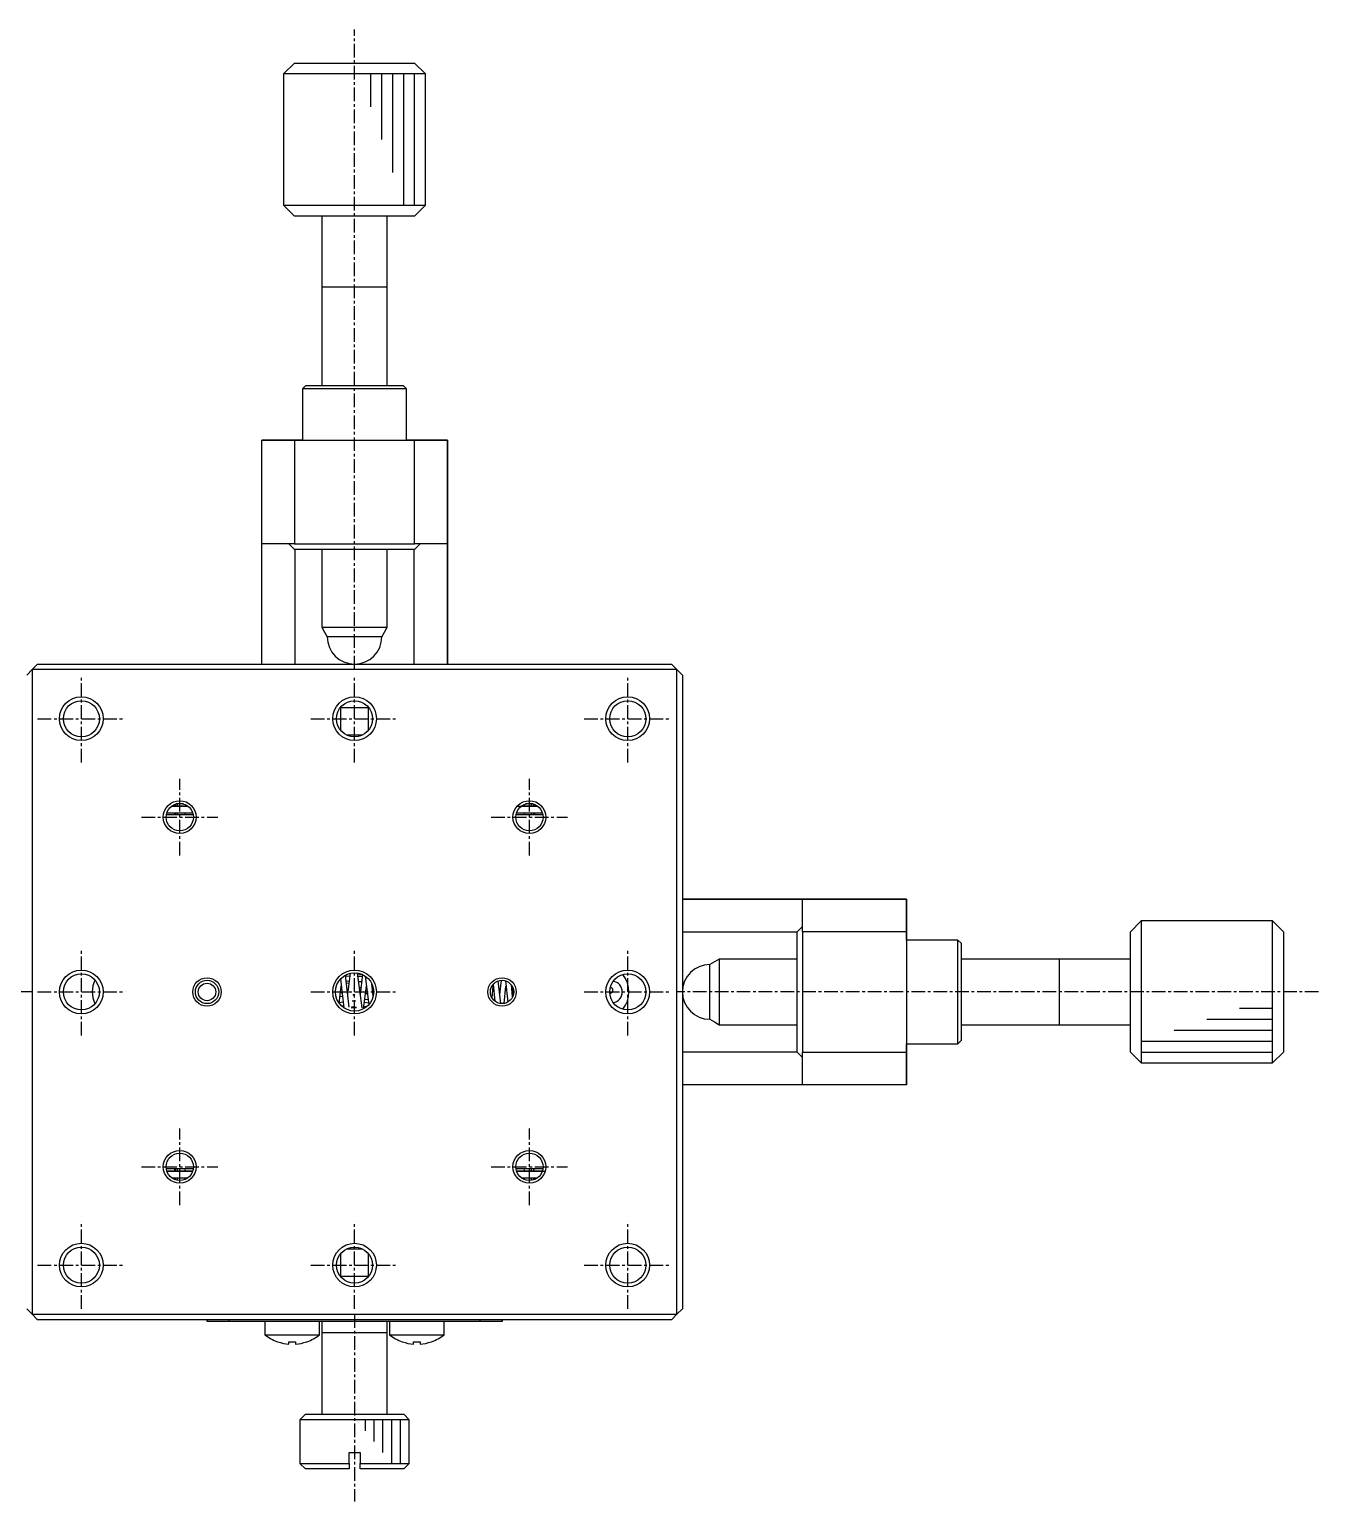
# Model space of a CAD drawing. Extents: x 49 to 242, y 9 to 245.
# Drawn here: x 123.8 to 241.8, y 109.9 to 244.7 of the extents above; entities that cross this region are included whole.
import ezdxf

# ---------------------------------------------------------------- set-up
doc = ezdxf.new("R2010")
doc.units = 0
doc.linetypes.add('CENTER', pattern=[2, 1.25, -0.25, 0.25, -0.25])
doc.layers.get('0').update_dxf_attribs({"linetype": 'CONTINUOUS'})

msp = doc.modelspace()

# ---------------------------------------------------------------- linework, layer by layer
at = {"color": 1, "linetype": 'CENTER'}
for p, q in [((153.58, 186.08), (153.58, 244.66)), ((128.58, 177.58), (128.58, 185.58)), ((153.58, 177.58), (153.58, 185.58)), ((178.58, 177.58), (178.58, 185.58)), ((124.58, 181.58), (132.58, 181.58)), ((149.58, 181.58), (157.58, 181.58)), ((174.58, 181.58), (182.58, 181.58)), ((137.58, 169.08), (137.58, 176.08)), ((169.58, 169.08), (169.58, 176.08)), ((134.08, 172.58), (141.08, 172.58)), ((166.08, 172.58), (173.08, 172.58)), ((128.58, 152.58), (128.58, 160.58)), ((153.58, 152.58), (153.58, 160.58)), ((178.58, 152.58), (178.58, 160.58)), ((124.08, 156.58), (106.82, 156.58)), ((124.58, 156.58), (132.58, 156.58)), ((149.58, 156.58), (157.58, 156.58)), ((174.58, 156.58), (182.58, 156.58)), ((241.8, 156.58), (183.08, 156.58)), ((137.58, 137.08), (137.58, 144.08)), ((169.58, 137.08), (169.58, 144.08)), ((134.08, 140.58), (141.08, 140.58)), ((166.08, 140.58), (173.08, 140.58)), ((128.58, 127.58), (128.58, 135.58)), ((153.58, 127.58), (153.58, 135.58)), ((178.58, 127.58), (178.58, 135.58)), ((124.58, 131.58), (132.58, 131.58)), ((149.58, 131.58), (157.58, 131.58)), ((174.58, 131.58), (182.58, 131.58)), ((153.58, 127.08), (153.58, 109.95))]:
    msp.add_line(p, q, dxfattribs=at)
at = {"color": 7, "linetype": 'CONTINUOUS'}
for p, q in [((148.08, 241.58), (147.08, 240.58)), ((148.08, 241.58), (159.08, 241.58)), ((148.08, 241.58), (159.08, 241.58)), ((160.08, 240.58), (159.08, 241.58)), ((147.08, 240.58), (147.08, 228.58)), ((160.08, 240.58), (147.08, 240.58)), ((147.08, 240.58), (147.08, 240.58)), ((160.08, 228.58), (160.08, 240.58)), ((147.08, 228.58), (160.08, 228.58)), ((147.08, 228.58), (148.08, 227.58)), ((159.08, 227.58), (160.08, 228.58)), ((159.08, 227.58), (148.08, 227.58)), ((150.58, 227.58), (150.58, 221.08)), ((156.58, 221.08), (156.58, 227.58)), ((150.58, 221.09), (150.58, 221.08)), ((150.58, 221.08), (150.58, 212.08)), ((150.58, 221.08), (150.58, 221.08)), ((156.58, 221.08), (156.58, 221.09)), ((156.58, 212.08), (156.58, 221.08)), ((156.58, 221.08), (156.58, 221.08)), ((149.13, 212.08), (148.83, 211.78)), ((158.33, 211.78), (148.83, 211.78)), ((148.83, 211.78), (148.83, 207.08)), ((149.13, 212.08), (158.03, 212.08)), ((149.13, 212.08), (150.58, 212.08)), ((156.58, 212.08), (158.03, 212.08)), ((158.33, 211.78), (158.03, 212.08)), ((158.33, 207.08), (158.33, 211.78)), ((145.08, 197.58), (145.08, 207.08)), ((147.88, 207.08), (145.08, 207.08)), ((145.08, 207.08), (148.08, 207.08)), ((148.83, 207.08), (147.88, 207.08)), ((148.08, 207.08), (159.08, 207.08)), ((148.08, 207.08), (148.08, 197.58)), ((148.83, 207.08), (158.33, 207.08)), ((159.28, 207.08), (158.33, 207.08)), ((159.08, 197.58), (159.08, 207.08)), ((159.08, 207.08), (162.08, 207.08)), ((162.08, 207.08), (159.28, 207.08)), ((162.08, 202.58), (162.08, 207.08)), ((162.08, 207.08), (162.08, 197.58)), ((162.08, 197.58), (162.08, 202.58)), ((145.08, 186.58), (145.08, 197.58)), ((148.08, 197.58), (145.08, 197.58)), ((147.58, 197.58), (148.08, 197.08)), ((148.08, 197.58), (159.08, 197.58)), ((159.08, 197.08), (148.08, 197.08)), ((148.1, 197.08), (148.1, 186.58)), ((150.58, 197.08), (150.58, 189.95)), ((156.58, 189.95), (156.58, 197.08)), ((159.05, 186.58), (159.05, 197.08)), ((162.08, 197.58), (159.08, 197.58)), ((159.08, 197.08), (159.58, 197.58)), ((162.08, 186.58), (162.08, 197.58)), ((162.08, 197.58), (162.08, 186.58)), ((150.58, 189.95), (156.58, 189.95)), ((150.58, 189.95), (150.83, 189.51)), ((156.33, 189.51), (156.58, 189.95)), ((150.83, 189.51), (151.08, 189.08)), ((156.08, 189.08), (151.08, 189.08)), ((156.08, 189.08), (156.33, 189.51)), ((124.08, 186.08), (123.58, 185.58)), ((124.58, 186.58), (124.08, 186.08)), ((183.08, 186.08), (124.08, 186.08)), ((124.08, 186.08), (124.08, 127.08)), ((124.58, 186.58), (146.58, 186.58)), ((146.58, 186.58), (149.18, 186.58)), ((149.18, 186.58), (182.58, 186.58)), ((183.08, 186.08), (182.58, 186.58)), ((183.08, 127.08), (183.08, 186.08)), ((183.58, 185.58), (183.08, 186.08)), ((183.58, 185.58), (183.58, 127.58)), ((152.33, 180.5), (152.33, 182.58)), ((154.75, 182.58), (152.4, 182.58)), ((154.83, 182.58), (154.83, 180.5)), ((154.26, 180.08), (152.89, 180.08)), ((137.93, 173.78), (137.23, 173.78)), ((137.38, 173.58), (137.38, 173.78)), ((169.93, 173.78), (169.23, 173.78)), ((169.78, 173.58), (169.78, 173.78)), ((169.78, 173.58), (169.78, 173.78)), ((169.98, 173.58), (169.98, 173.78)), ((138.81, 172.78), (136.34, 172.78)), ((138.81, 172.78), (136.34, 172.78)), ((136.39, 172.98), (138.76, 172.98)), ((136.83, 173.58), (137.23, 173.58)), ((138.33, 173.58), (136.83, 173.58)), ((137.14, 173.58), (137.23, 173.58)), ((137.14, 173.58), (137.18, 173.58)), ((137.18, 173.58), (137.18, 173.76)), ((137.18, 173.58), (137.38, 173.58)), ((137.18, 172.78), (137.18, 172.98)), ((137.38, 173.58), (138.02, 173.58)), ((137.38, 172.78), (137.38, 172.98)), ((137.93, 173.58), (138.33, 173.58)), ((170.81, 172.78), (168.34, 172.78)), ((170.81, 172.78), (168.34, 172.78)), ((168.39, 172.98), (170.76, 172.98)), ((168.46, 173.58), (169.23, 173.58)), ((170.33, 173.58), (168.83, 173.58)), ((169.14, 173.58), (170.02, 173.58)), ((169.14, 173.58), (169.23, 173.58)), ((169.78, 172.78), (169.78, 172.98)), ((169.78, 172.78), (169.78, 172.98)), ((169.93, 173.58), (170.02, 173.58)), ((169.93, 173.58), (170.33, 173.58)), ((169.98, 173.76), (169.98, 173.58)), ((169.98, 172.93), (169.98, 172.98)), ((169.98, 172.93), (169.98, 172.98)), ((169.98, 172.98), (169.98, 172.78)), ((169.98, 172.78), (169.98, 172.98)), ((194.58, 165.08), (183.58, 165.08)), ((183.58, 165.08), (194.58, 165.08)), ((199.58, 165.08), (194.58, 165.08)), ((194.58, 165.08), (204.08, 165.08)), ((194.58, 162.08), (194.58, 165.08)), ((204.08, 165.08), (199.58, 165.08)), ((204.08, 162.28), (204.08, 165.08)), ((204.08, 165.08), (204.08, 162.08)), ((225.58, 163.08), (224.58, 162.08)), ((237.58, 163.08), (225.58, 163.08)), ((225.58, 163.08), (225.58, 150.08)), ((237.58, 150.08), (237.58, 163.08)), ((238.58, 162.08), (237.58, 163.08)), ((237.58, 163.08), (237.58, 163.08)), ((194.08, 162.06), (183.58, 162.06)), ((194.58, 162.58), (194.08, 162.08)), ((194.08, 151.08), (194.08, 162.08)), ((194.58, 162.08), (194.58, 151.08)), ((204.08, 162.08), (194.58, 162.08)), ((204.08, 161.33), (204.08, 162.28)), ((204.08, 162.08), (204.08, 151.08)), ((224.58, 151.08), (224.58, 162.08)), ((238.58, 162.08), (238.58, 151.08)), ((238.58, 162.08), (238.58, 151.08)), ((204.08, 161.33), (204.08, 151.83)), ((208.78, 161.33), (204.08, 161.33)), ((208.78, 151.83), (208.78, 161.33)), ((209.08, 161.03), (208.78, 161.33)), ((209.08, 161.03), (209.08, 152.13)), ((209.08, 161.03), (209.08, 159.58)), ((186.51, 159.33), (186.08, 159.08)), ((186.08, 154.08), (186.08, 159.08)), ((186.94, 159.58), (186.51, 159.33)), ((194.08, 159.58), (186.94, 159.58)), ((186.94, 159.58), (186.94, 153.58)), ((218.08, 159.58), (209.08, 159.58)), ((218.08, 159.58), (218.07, 159.58)), ((224.58, 159.58), (218.08, 159.58)), ((218.08, 159.58), (218.08, 159.58)), ((152.28, 157.76), (152.61, 155.12)), ((153.08, 155.19), (152.74, 158.11)), ((152.75, 158.01), (153.14, 158.06)), ((152.8, 157.61), (153.07, 157.58)), ((153.18, 158.29), (152.94, 156.36)), ((154.27, 155.14), (153.86, 158.31)), ((153.89, 158.14), (154.29, 158.18)), ((154.28, 157.95), (153.91, 157.99)), ((154.32, 158.17), (154.1, 156.36)), ((154.56, 158.03), (154.88, 155.41)), ((155.14, 157.83), (155.1, 157.84)), ((167, 157.65), (166.86, 156.36)), ((167.38, 157.61), (167.6, 155.64)), ((152.18, 155.52), (152.36, 157.1)), ((152.3, 156.52), (152.42, 156.5)), ((152.33, 156.79), (152.39, 156.8)), ((153.05, 157.39), (152.83, 157.36)), ((152.89, 156.87), (153, 156.88)), ((152.93, 156.44), (152.95, 156.43)), ((153.61, 156.29), (153.43, 156.27)), ((153.45, 156.38), (153.6, 156.36)), ((153.5, 156.93), (153.54, 156.94)), ((153.55, 156.87), (153.5, 156.88)), ((154.23, 157.51), (153.98, 157.49)), ((154.03, 156.99), (154.17, 157.01)), ((154.15, 156.81), (154.05, 156.82)), ((154.41, 155.04), (154.68, 157.1)), ((154.75, 156.42), (154.61, 156.4)), ((154.72, 156.74), (154.64, 156.75)), ((155.28, 156.18), (155.16, 157.33)), ((155.18, 157.15), (155.23, 157.16)), ((155.29, 156.63), (155.23, 156.65)), ((166.16, 156.01), (166.28, 157.1)), ((166.26, 157.28), (166.43, 155.72)), ((166.96, 155.51), (166.73, 157.6)), ((167.26, 155.52), (167.44, 157.1)), ((168.05, 156.12), (167.93, 157.24)), ((168.08, 156.95), (168.02, 156.36)), ((176.93, 156.48), (176.98, 156.48)), ((176.98, 156.98), (176.98, 156.98)), ((152.2, 155.61), (152.52, 155.66)), ((152.46, 156.16), (152.26, 156.13)), ((152.33, 155.35), (152.57, 155.32)), ((153.77, 155.14), (153.26, 155.09)), ((153.3, 155.24), (153.76, 155.19)), ((153.37, 155.76), (153.67, 155.79)), ((153.68, 155.7), (153.37, 155.73)), ((154.72, 155.25), (154.45, 155.22)), ((154.86, 155.56), (154.51, 155.6)), ((154.55, 155.89), (154.81, 155.93)), ((186.08, 154.08), (186.51, 153.83)), ((186.51, 153.83), (186.94, 153.58)), ((186.94, 153.58), (194.08, 153.58)), ((209.08, 153.58), (209.08, 152.13)), ((209.08, 153.58), (218.08, 153.58)), ((218.07, 153.58), (218.08, 153.58)), ((218.08, 153.58), (224.58, 153.58)), ((218.08, 153.58), (218.08, 153.58)), ((183.58, 151.1), (194.08, 151.1)), ((194.08, 151.08), (194.58, 150.58)), ((194.58, 151.08), (204.08, 151.08)), ((194.58, 148.08), (194.58, 151.08)), ((204.08, 151.83), (208.78, 151.83)), ((204.08, 150.88), (204.08, 151.83)), ((204.08, 151.08), (204.08, 148.08)), ((204.08, 148.08), (204.08, 150.88)), ((208.78, 151.83), (209.08, 152.13)), ((224.58, 151.08), (225.58, 150.08)), ((237.58, 150.08), (238.58, 151.08)), ((225.58, 150.08), (237.58, 150.08)), ((194.58, 148.08), (183.58, 148.08)), ((204.08, 148.08), (194.58, 148.08)), ((138.81, 140.38), (136.34, 140.38)), ((136.38, 140.18), (137.23, 140.18)), ((138.76, 140.18), (136.39, 140.18)), ((137.14, 140.18), (137.23, 140.18)), ((137.14, 140.18), (137.18, 140.18)), ((137.18, 140.18), (137.18, 140.38)), ((137.18, 140.18), (137.38, 140.18)), ((137.38, 140.18), (137.38, 140.38)), ((137.38, 140.18), (138.02, 140.18)), ((137.93, 140.18), (138.76, 140.18)), ((137.93, 140.18), (138.02, 140.18)), ((170.81, 140.38), (168.34, 140.38)), ((170.76, 140.18), (168.39, 140.18)), ((168.39, 140.18), (169.23, 140.18)), ((169.14, 140.18), (170.02, 140.18)), ((169.14, 140.18), (169.23, 140.18)), ((169.78, 140.18), (169.78, 140.38)), ((169.78, 140.18), (169.78, 140.38)), ((169.93, 140.18), (171.02, 140.18)), ((169.98, 140.38), (169.98, 140.18)), ((169.98, 140.18), (169.98, 140.38)), ((169.98, 140.18), (169.98, 140.23)), ((169.98, 140.18), (169.98, 140.23)), ((136.83, 139.58), (138.33, 139.58)), ((137.18, 139.4), (137.18, 139.58)), ((137.38, 139.38), (137.38, 139.58)), ((168.83, 139.58), (170.33, 139.58)), ((169.78, 139.38), (169.78, 139.58)), ((169.78, 139.38), (169.78, 139.58)), ((169.98, 139.38), (169.98, 139.58)), ((169.98, 139.58), (169.98, 139.4)), ((152.33, 130.58), (152.33, 132.66)), ((152.89, 133.08), (154.26, 133.08)), ((154.83, 132.66), (154.83, 130.58)), ((152.4, 130.58), (154.75, 130.58)), ((123.58, 127.58), (124.08, 127.08)), ((124.08, 127.08), (183.08, 127.08)), ((124.08, 127.08), (124.58, 126.58)), ((182.58, 126.58), (183.08, 127.08)), ((183.08, 127.08), (183.58, 127.58)), ((182.58, 126.58), (124.58, 126.58)), ((140.08, 126.43), (140.08, 126.58)), ((142.08, 126.43), (140.08, 126.43)), ((165.08, 126.43), (142.08, 126.43)), ((145.38, 126.43), (145.38, 125.21)), ((150.38, 125.21), (150.38, 126.43)), ((150.58, 126.43), (150.58, 125.43)), ((150.58, 125.43), (153.58, 125.43)), ((150.58, 125.43), (156.58, 125.43)), ((150.58, 125.43), (150.58, 117.93)), ((153.58, 125.43), (154.45, 125.43)), ((154.45, 125.43), (156.58, 125.43)), ((156.58, 125.43), (156.58, 126.43)), ((156.58, 117.93), (156.58, 125.43)), ((156.78, 126.43), (156.78, 125.21)), ((161.78, 125.21), (161.78, 126.43)), ((167.08, 126.43), (165.08, 126.43)), ((167.08, 126.58), (167.08, 126.43)), ((167.08, 126.43), (167.08, 126.52)), ((145.38, 125.21), (150.38, 125.21)), ((146.53, 124.57), (146.56, 124.57)), ((146.53, 124.57), (146.56, 124.57)), ((147.58, 124.35), (147.58, 124.57)), ((147.58, 124.57), (148.18, 124.57)), ((148.18, 124.57), (148.18, 124.35)), ((149.19, 124.57), (149.23, 124.57)), ((149.19, 124.57), (149.23, 124.57)), ((156.78, 125.21), (161.78, 125.21)), ((157.93, 124.57), (157.96, 124.57)), ((157.93, 124.57), (157.96, 124.57)), ((158.98, 124.35), (158.98, 124.57)), ((158.98, 124.57), (159.58, 124.57)), ((159.58, 124.57), (159.58, 124.35)), ((160.59, 124.57), (160.63, 124.57)), ((160.59, 124.57), (160.63, 124.57)), ((149.08, 117.93), (148.58, 117.43)), ((158.58, 117.43), (148.58, 117.43)), ((148.58, 117.43), (148.58, 113.43)), ((149.08, 117.93), (158.08, 117.93)), ((158.58, 117.43), (158.08, 117.93)), ((158.58, 113.43), (158.58, 117.43)), ((148.58, 113.43), (153.08, 113.43)), ((148.58, 113.43), (149.08, 112.93)), ((153.08, 113.43), (153.08, 114.43)), ((153.08, 114.43), (154.08, 114.43)), ((153.08, 113.43), (153.08, 112.93)), ((154.08, 114.43), (154.08, 113.43)), ((154.08, 113.43), (158.58, 113.43)), ((154.08, 112.93), (154.08, 113.43)), ((158.08, 112.93), (158.58, 113.43)), ((153.08, 112.93), (149.08, 112.93)), ((158.08, 112.93), (154.08, 112.93))]:
    msp.add_line(p, q, dxfattribs=at)
at = {"color": 3, "linetype": 'CONTINUOUS'}
for p, q in [((155.08, 237.58), (155.08, 240.58)), ((156.08, 234.58), (156.08, 240.58)), ((157.08, 231.58), (157.08, 240.58)), ((158.08, 228.58), (158.08, 240.58)), ((159.08, 228.58), (159.08, 240.58)), ((156.58, 221.08), (150.58, 221.08)), ((150.58, 221.08), (150.58, 221.08)), ((150.83, 221.08), (150.58, 221.08)), ((156.33, 221.08), (150.83, 221.08)), ((156.58, 221.08), (156.33, 221.08)), ((152.4, 182.58), (152.33, 182.58)), ((154.75, 182.58), (152.4, 182.58)), ((154.83, 182.58), (154.75, 182.58)), ((218.08, 153.58), (218.08, 159.58)), ((218.08, 159.58), (218.08, 159.58)), ((218.08, 159.33), (218.08, 159.58)), ((218.08, 153.83), (218.08, 159.33)), ((234.58, 155.08), (237.58, 155.08)), ((218.08, 153.58), (218.08, 153.83)), ((231.58, 154.08), (237.58, 154.08)), ((228.58, 153.08), (237.58, 153.08)), ((225.58, 152.08), (237.58, 152.08)), ((225.58, 151.08), (237.58, 151.08)), ((152.33, 130.58), (152.4, 130.58)), ((152.4, 130.58), (154.75, 130.58)), ((154.75, 130.58), (154.83, 130.58)), ((142.08, 126.58), (142.08, 126.43)), ((165.08, 126.43), (165.08, 126.58)), ((154.58, 116.43), (154.58, 117.43)), ((155.38, 115.43), (155.38, 117.43)), ((156.18, 114.43), (156.18, 117.43)), ((156.98, 113.43), (156.98, 117.43)), ((157.78, 113.43), (157.78, 117.43))]:
    msp.add_line(p, q, dxfattribs=at)
for centre, radius in [((128.58, 181.58), 2), ((153.58, 181.58), 2), ((178.58, 181.58), 2), ((137.58, 172.58), 1.5), ((169.58, 172.58), 1.5), ((128.58, 156.58), 2), ((140.08, 156.58), 1.3), ((167.08, 156.58), 1.3), ((178.58, 156.58), 2), ((137.58, 140.58), 1.5), ((169.58, 140.58), 1.5), ((128.58, 131.58), 2), ((153.58, 131.58), 2), ((178.58, 131.58), 2)]:
    msp.add_circle(centre, radius, dxfattribs=at)
at = {"color": 7, "linetype": 'CONTINUOUS'}
for centre, radius in [((128.58, 181.58), 1.65), ((153.58, 181.58), 1.65), ((178.58, 181.58), 1.65), ((137.58, 172.58), 1.25), ((169.58, 172.58), 1.25), ((128.58, 156.58), 1.65), ((140.08, 156.58), 1.07), ((153.58, 156.58), 2), ((153.58, 156.58), 1.75), ((167.08, 156.58), 1.07), ((178.58, 156.58), 1.65), ((140.08, 156.58), 0.8), ((137.58, 140.58), 1.25), ((169.58, 140.58), 1.25), ((128.58, 131.58), 1.65), ((153.58, 131.58), 1.65), ((178.58, 131.58), 1.65)]:
    msp.add_circle(centre, radius, dxfattribs=at)
for centre, radius, start, end in [((153.58, 189.08), 2.5, 180, 270), ((153.58, 189.08), 2.5, 270, 0), ((135.58, 173.28), 1.59, 341.6415, 349.1069), ((135.58, 173.28), 1.59, 10.8931, 16.6399), ((139.58, 173.28), 1.59, 190.8931, 198.3585), ((167.58, 173.28), 1.59, 341.6415, 349.1069), ((167.58, 173.28), 1.59, 10.8931, 16.6399), ((171.58, 173.28), 1.59, 163.3601, 169.1069), ((171.58, 173.28), 1.59, 190.893, 198.3585), ((186.08, 156.58), 2.5, 90, 180), ((132.18, 156.58), 2.6, 155.2285, 204.7715), ((176.08, 156.58), 2.6, 322.3115, 37.6885), ((176.98, 156.73), 0.25, 270, 90), ((177.08, 156.58), 1, 280.1272, 79.8728), ((186.08, 156.58), 2.5, 180, 270), ((135.58, 139.88), 1.59, 10.8931, 18.3584), ((139.58, 139.88), 1.59, 161.6416, 169.1069), ((167.58, 139.88), 1.59, 10.8931, 18.3584), ((135.58, 139.88), 1.59, 343.36, 349.1069), ((139.58, 139.88), 1.59, 190.8931, 196.64), ((167.58, 139.88), 1.59, 343.36, 349.1069), ((171.58, 139.88), 1.59, 190.8931, 196.64), ((147.88, 128.33), 4, 231.3178, 250.2754), ((147.88, 128.33), 3.99, 250.7318, 265.6866), ((147.88, 128.33), 3.99, 274.3134, 289.2682), ((147.88, 128.33), 4, 289.7246, 308.6822), ((159.28, 128.33), 4, 231.3178, 250.2754), ((159.28, 128.33), 3.99, 250.7318, 265.6866), ((159.28, 128.33), 3.99, 274.3134, 289.2682), ((159.28, 128.33), 4, 289.7246, 308.6822)]:
    msp.add_arc(centre, radius, start, end, dxfattribs=at)

doc.saveas('drawing.dxf')
